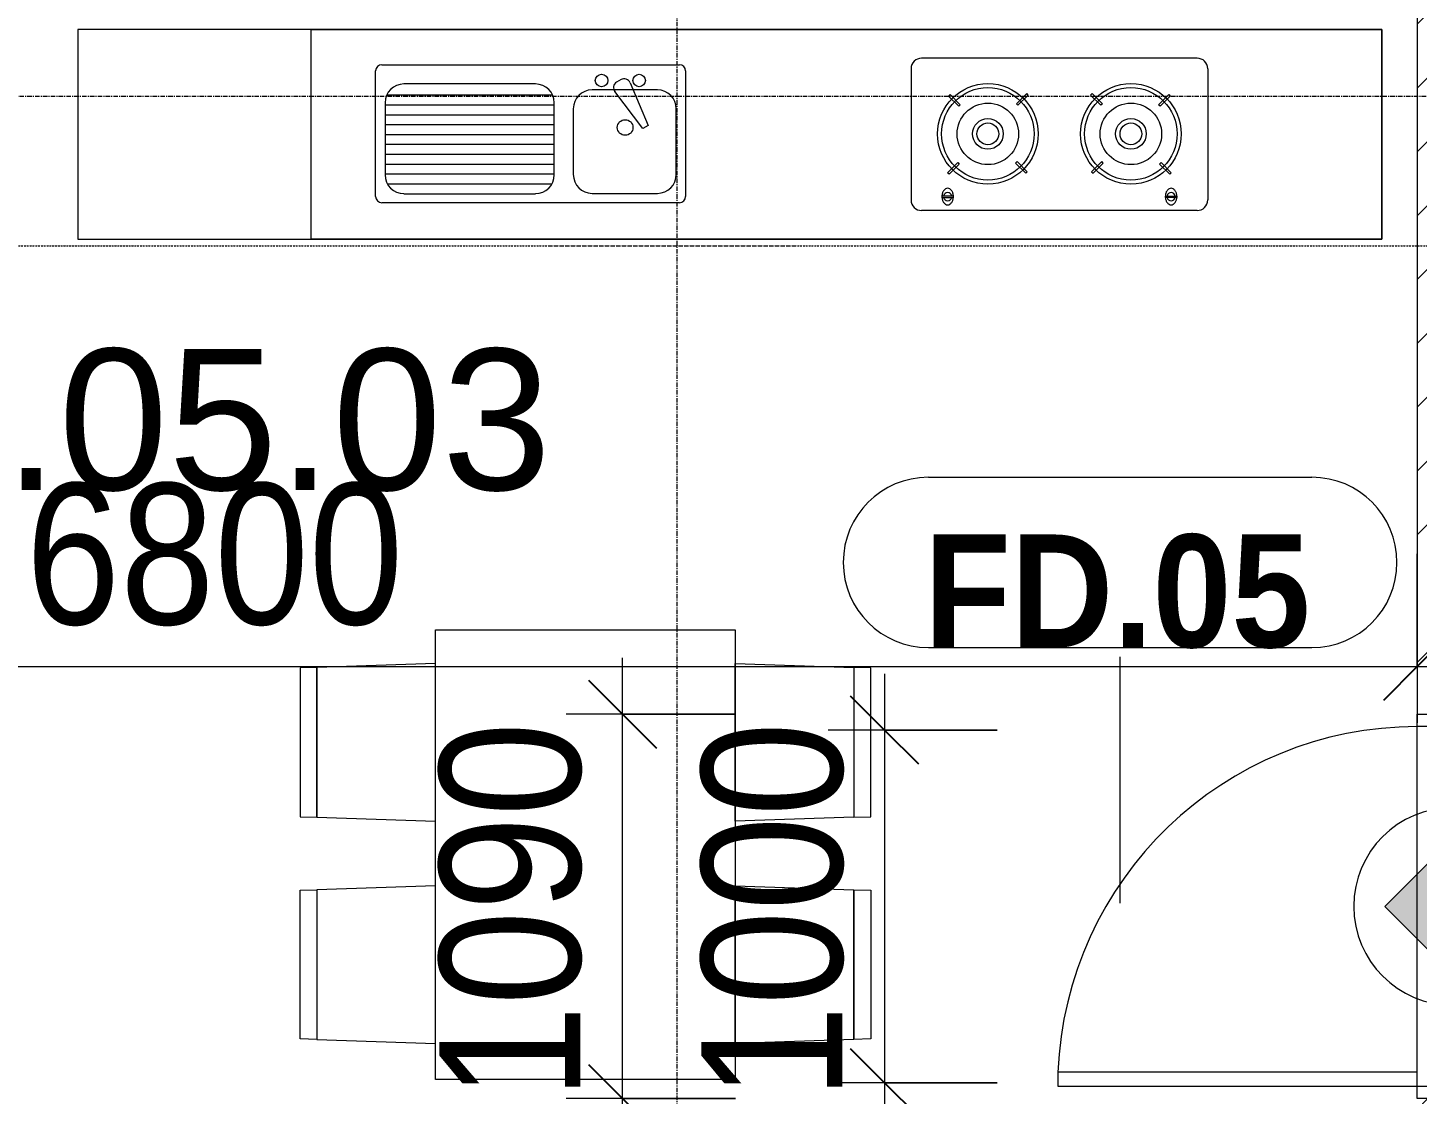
# Model space of a CAD drawing. Header units: millimetres. Extents: x 1591 to 239243, y -15958 to 82755.
# Drawn here: x 212209 to 216151, y 70208 to 73232 of the extents above; entities that cross this region are included whole.
import ezdxf

# ---------------------------------------------------------------- set-up
doc = ezdxf.new("R2010")
doc.units = ezdxf.units.MM
doc.linetypes.add('Dash Dot 3_16_', pattern=[7.9375, 4.7625, -1.5875, 0, -1.5875])
doc.linetypes.add('Grid Line', pattern=[22.225, 12.7, -3.175, 3.175, -3.175])
for name, color, linetype, lineweight in [('0-1', 250, 'Continuous', 5), ('A-ANNO-DIMS', 211, 'Continuous', 9), ('A-ANNO-DIMS-160', 211, 'Continuous', 9), ('A-ANNO-NOTE', 131, 'Continuous', 9), ('A-AREA-IDEN', 2, 'Continuous', 9), ('A-DETL-GENF-2', 10, 'Continuous', 9), ('A-DOOR-3', 10, 'Continuous', 9), ('A-DOOR-FRAM-1', 10, 'Continuous', 9), ('A-DOOR-IDEN', 31, 'Continuous', 9), ('A-FLOR-2', 9, 'Continuous', 9), ('A-WALL', 113, 'Continuous', 9), ('A-WALL-3', 113, 'Continuous', 18), ('A-WALL-PATT-2', 111, 'Continuous', 9), ('G-ANNO-SYMB-1', 111, 'Dash Dot 3_16_', 18), ('I-FURN', 30, 'Continuous', 9), ('I-FURN-1', 254, 'Continuous', 9), ('S-GRID-1', 1, 'Grid Line', 9)]:
    doc.layers.add(name, color=color, linetype=linetype, lineweight=lineweight)
doc.styles.add('Arial_9', font='arial_0.ttf', dxfattribs={"height": 400})
doc.styles.add('Arial_B_4', font='arialbd_0.ttf', dxfattribs={"width": 0.9, "height": 320})
doc.styles.add('UTM Avo', font='UTM Avo.ttf', dxfattribs={"width": 0.9, "height": 400})
doc.dimstyles.new('1_Dim_chi_tiet_2_5', dxfattribs={"dimscale": 304.8, "dimtxt": 399.720379, "dimasz": 0.629921, "dimexe": 0.524934, "dimexo": 0.0625, "dimgap": 0.052493, "dimtad": 1, "dimdec": 0, "dimrnd": 5, "dimzin": 0, "dimdsep": 46, "dimtxsty": 'UTM Avo', "dimblk1": 'OBLIQUE', "dimblk2": 'OBLIQUE', "dimsah": 1, "dimcen": 0.09, "dimdle": 0.524934, "dimazin": 0, "dimtfac": 1, "dimtdec": 4, "dimtix": 1, "dimtmove": 0, "dimatfit": 3, "dimfxl": 1.049869, "dimfxlon": 1, "dimtvp": 1, "dimtolj": 1, "dimtzin": 0, "dimarcsym": 2})

# ---------------------------------------------------------------- blocks, each defined once
blk = doc.blocks.new('HE BEP A1 - HE BEP A 2-885810-TKCS_MB TẦNG 5')
at = {"layer": 'I-FURN'}
for p, q in [((662.4, 594.4), (0, 594.4)), ((0, 594.4), (0, 0)), ((662.4, 0), (662.4, 594.4)), ((662.4, 594.4), (3700, 594.4)), ((662.4, 0), (662.4, 594.4)), ((3700, 594.4), (3700, 0)), ((3700, 594.4), (3700, 0)), ((3175.6, 513.2), (2394, 513.2)), ((844.9, 120.7), (844.9, 476.9)), ((862.4, 494.4), (1706.9, 494.4)), ((1724.4, 476.9), (1724.4, 120.7)), ((2364, 483.2), (2364, 111.2)), ((3205.6, 483.2), (3205.6, 111.2)), ((1298.3, 440.1), (924.9, 440.1)), ((1541.1, 452.3), (1528.6, 445.1)), ((1566.6, 443.1), (1618.1, 322.3)), ((876.4, 408.9), (1346.8, 408.9)), ((1644.4, 423.2), (1459, 423.2)), ((1602.7, 313.4), (1523.8, 418.4)), ((2474.5, 410.3), (2470.1, 405.9)), ((2470.1, 405.9), (2499.2, 376.7)), ((2503.6, 381.1), (2474.5, 410.3)), ((2692.1, 413), (2663, 383.9)), ((2667.3, 379.5), (2696.5, 408.6)), ((2696.5, 408.6), (2692.1, 413)), ((2873.2, 408.6), (2877.5, 413)), ((2902.3, 379.5), (2873.2, 408.6)), ((2877.5, 413), (2906.7, 383.9)), ((3066, 381.1), (3095.1, 410.3)), ((3099.5, 405.9), (3070.4, 376.7)), ((3095.1, 410.3), (3099.5, 405.9)), ((871.5, 386.8), (871.5, 182.3)), ((871.5, 380.9), (1351.6, 380.9)), ((1351.6, 182.3), (1351.6, 386.8)), ((1405.6, 369.9), (1405.6, 183.2)), ((1697.8, 183.2), (1697.8, 369.9)), ((2499.2, 376.7), (2503.6, 381.1)), ((2663, 383.9), (2667.3, 379.5)), ((2906.7, 383.9), (2902.3, 379.5)), ((3070.4, 376.7), (3066, 381.1)), ((871.5, 352.9), (1351.6, 352.9)), ((871.5, 324.9), (1351.6, 324.9)), ((1618.1, 322.3), (1602.7, 313.4)), ((871.5, 296.9), (1351.6, 296.9)), ((871.5, 268.9), (1351.6, 268.9)), ((871.5, 240.9), (1351.6, 240.9)), ((871.5, 212.9), (1351.6, 212.9)), ((2467.4, 188.3), (2496.5, 217.4)), ((2500.9, 213), (2471.8, 183.9)), ((2496.5, 217.4), (2500.9, 213)), ((2660.2, 215.8), (2664.6, 220.2)), ((2689.3, 186.7), (2660.2, 215.8)), ((2664.6, 220.2), (2693.7, 191.1)), ((2905, 220.2), (2875.9, 191.1)), ((2880.3, 186.7), (2909.4, 215.8)), ((2909.4, 215.8), (2905, 220.2)), ((3073.1, 217.4), (3068.7, 213)), ((3068.7, 213), (3097.9, 183.9)), ((3102.3, 188.3), (3073.1, 217.4)), ((871.5, 184.9), (1351.6, 184.9)), ((2471.8, 183.9), (2467.4, 188.3)), ((2693.7, 191.1), (2689.3, 186.7)), ((2875.9, 191.1), (2880.3, 186.7)), ((3097.9, 183.9), (3102.3, 188.3)), ((877.9, 156.9), (1345.2, 156.9)), ((924.9, 128.9), (1298.3, 128.9)), ((1459, 129.9), (1644.4, 129.9)), ((2451.6, 122.3), (2451.6, 118.3)), ((2484.1, 122.3), (2451.6, 122.3)), ((2451.6, 118.3), (2484.1, 118.3)), ((2484.1, 118.3), (2484.1, 122.3)), ((3085.5, 118.3), (3085.5, 122.3)), ((3085.5, 122.3), (3118, 122.3)), ((3118, 118.3), (3085.5, 118.3)), ((3118, 122.3), (3118, 118.3)), ((1706.9, 103.2), (862.4, 103.2)), ((3175.6, 81.2), (2394, 81.2)), ((0, 0), (662.4, 0)), ((3700, 0), (662.4, 0))]:
    blk.add_line(p, q, dxfattribs=at)
for centre, radius in [((1485.9, 449.9), 17.8), ((1592.6, 449.9), 17.8), ((2581.9, 298.5), 142.6), ((2987.7, 298.5), 142.6), ((2581.9, 298.5), 131.3), ((2987.7, 298.5), 131.3), ((2581.9, 298.5), 87.2), ((2987.7, 298.5), 87.2), ((1552.8, 316.6), 22.2), ((2581.9, 298.5), 43.6), ((2581.9, 298.5), 30.9), ((2987.7, 298.5), 43.6), ((2987.7, 298.5), 30.9)]:
    blk.add_circle(centre, radius, dxfattribs=at)
for centre, radius, start, end in [((2394, 483.2), 30, 90, 180), ((3175.6, 483.2), 30, 360, 90), ((862.4, 476.9), 17.5, 90, 180), ((1706.9, 476.9), 17.5, 0, 90), ((924.9, 386.8), 53.3, 90, 180), ((1298.3, 386.8), 53.3, 360, 90), ((1537.5, 429.7), 17.8, 119.9521, 219.4618), ((1549.9, 436.9), 17.8, 20.5379, 119.9521), ((1459, 369.9), 53.3, 90, 180), ((1644.4, 369.9), 53.3, 360, 90), ((924.9, 182.3), 53.3, 180, 270), ((1298.3, 182.3), 53.3, 270, 360), ((1459, 183.2), 53.3, 180, 270), ((1644.4, 183.2), 53.3, 270, 360), ((862.4, 120.7), 17.5, 180, 270), ((1706.9, 120.7), 17.5, 270, 360), ((2485.1, 120.7), 33.5, 163.9419, 180), ((2485.1, 120.7), 33.5, 180, 196.0581), ((2476.6, 123.1), 24.7, 145.204, 163.9419), ((2467.8, 120.3), 11.6, 9.9102, 170.0898), ((2467.8, 120.3), 11.6, 189.7177, 350.2823), ((2471.3, 126.9), 18.1, 120.7976, 145.204), ((2467.9, 132.6), 11.5, 90, 120.7976), ((2467.9, 132.6), 11.5, 59.2024, 90), ((2464.5, 126.9), 18.1, 34.796, 59.2024), ((2459.1, 123.1), 24.7, 16.0581, 34.796), ((2450.6, 120.7), 33.5, 0, 16.0581), ((2450.6, 120.7), 33.5, 343.9419, 0), ((3119, 120.7), 33.5, 163.9419, 180), ((3119, 120.7), 33.5, 180, 196.0581), ((3110.5, 123.1), 24.7, 145.204, 163.9419), ((3105.2, 126.9), 18.1, 120.7976, 145.204), ((3101.8, 120.3), 11.6, 9.9102, 170.0898), ((3101.8, 120.3), 11.6, 189.7177, 350.2823), ((3101.8, 132.6), 11.5, 90, 120.7976), ((3101.8, 132.6), 11.5, 59.2024, 90), ((3098.4, 126.9), 18.1, 34.796, 59.2024), ((3093, 123.1), 24.7, 16.0581, 34.796), ((3084.5, 120.7), 33.5, 0, 16.0581), ((3084.5, 120.7), 33.5, 343.9419, 0), ((2394, 111.2), 30, 180, 270), ((2476.6, 118.2), 24.7, 196.0581, 214.796), ((2471.3, 114.5), 18.1, 214.796, 239.2024), ((2467.9, 108.8), 11.5, 239.2024, 270), ((2467.9, 108.8), 11.5, 270, 300.7976), ((2464.5, 114.5), 18.1, 300.7976, 325.204), ((2459.1, 118.2), 24.7, 325.204, 343.9419), ((3110.5, 118.2), 24.7, 196.0581, 214.796), ((3105.2, 114.5), 18.1, 214.796, 239.2024), ((3101.8, 108.8), 11.5, 239.2024, 270), ((3101.8, 108.8), 11.5, 270, 300.7976), ((3098.4, 114.5), 18.1, 300.7976, 325.204), ((3093, 118.2), 24.7, 325.204, 343.9419), ((3175.6, 111.2), 30, 270, 0)]:
    blk.add_arc(centre, radius, start, end, dxfattribs=at)
at = {"layer": 'I-FURN-1'}
for p, q in [((3700, 594.4), (0, 594.4)), ((0, 594.4), (0, 0)), ((3700, 0), (3700, 594.4)), ((0, 0), (3700, 0))]:
    blk.add_line(p, q, dxfattribs=at)
blk = doc.blocks.new('RES_BAN AN 1 - RES_BAN AN 1-885813-TKCS_MB TẦNG 5')
at = {"layer": 'I-FURN-1'}
for p, q in [((-425, 1275), (425, 1275)), ((-425, 0), (-425, 1275)), ((425, 1275), (425, 0)), ((-761.9, 1168.8), (-809.6, 1167.2)), ((-809.6, 1167.2), (-809.6, 745.3)), ((-425, 1180), (-761.9, 1168.8)), ((-761.9, 1168.8), (-761.9, 743.8)), ((-761.9, 743.8), (-761.9, 1168.8)), ((-425, 732.5), (-425, 1180)), ((425, 1180), (761.9, 1168.8)), ((425, 732.5), (425, 1180)), ((761.9, 1168.8), (761.9, 743.8)), ((761.9, 1168.8), (761.9, 743.8)), ((809.6, 1167.2), (761.9, 1168.8)), ((809.6, 745.3), (809.6, 1167.2)), ((-809.6, 745.3), (-761.9, 743.8)), ((-761.9, 743.8), (-425, 732.5)), ((761.9, 743.8), (425, 732.5)), ((761.9, 743.8), (809.6, 745.3)), ((-809.6, 536.9), (-761.9, 538.5)), ((-809.6, 115.1), (-809.6, 536.9)), ((-425, 549.7), (-761.9, 538.5)), ((-761.9, 538.5), (-761.9, 113.5)), ((-761.9, 538.5), (-761.9, 113.5)), ((-425, 102.3), (-425, 549.7)), ((425, 549.7), (761.9, 538.5)), ((425, 102.3), (425, 549.7)), ((761.9, 538.5), (761.9, 113.5)), ((761.9, 538.5), (809.6, 536.9)), ((761.9, 113.5), (761.9, 538.5)), ((809.6, 536.9), (809.6, 115.1)), ((-761.9, 113.5), (-809.6, 115.1)), ((-761.9, 113.5), (-425, 102.3)), ((761.9, 113.5), (425, 102.3)), ((809.6, 115.1), (761.9, 113.5)), ((425, 0), (-425, 0))]:
    blk.add_line(p, q, dxfattribs=at)
blk = doc.blocks.new('NCV_TKTC_TANG 5_rvt-1-TKCS_MB TẦNG 5')
at = {"layer": 'A-FLOR-2'}
blk.add_line((114152.6, 70230.3), (114152.6, 71250.3), dxfattribs=at)
at = {"layer": 'I-FURN-1'}
for name, p in [('HE BEP A1 - HE BEP A 2-885810-TKCS_MB TẦNG 5', (110352.6, 72632.6)), ('RES_BAN AN 1 - RES_BAN AN 1-885813-TKCS_MB TẦNG 5', (111792.6, 70249.3))]:
    blk.add_blockref(name, p, dxfattribs=at)
blk = doc.blocks.new('FD_05 - FD_05-1000x2200mm-835433-TKCS_MB TẦNG 5')
at = {"layer": 'A-DETL-GENF-2'}
for p, q in [((510, -100), (470, -100)), ((470, -100), (470, -1120)), ((510, -1120), (510, -100)), ((470, -1120), (510, -1120))]:
    blk.add_line(p, q, dxfattribs=at)
blk.add_arc((510, -100), 1020, 180, 267.7525, dxfattribs=at)
at = {"layer": 'A-DOOR-FRAM-1'}
for p, q in [((-545, 100), (-500, 100)), ((-545, -100), (-545, 100)), ((-500, 100), (-500, -60)), ((500, 100), (545, 100)), ((500, -60), (500, 100)), ((545, 100), (545, -100)), ((-500, -60), (-510, -60)), ((-510, -60), (-510, -100)), ((510, -60), (500, -60)), ((510, -100), (510, -60)), ((-510, -100), (-545, -100)), ((545, -100), (510, -100))]:
    blk.add_line(p, q, dxfattribs=at)
blk = doc.blocks.new('DIMBLOCK81-TKCS_MB TẦNG 5')
at = {"layer": 'A-ANNO-DIMS-160'}
for p, q in [((209351.4, 71740.6), (209351.4, 71260.6)), ((209351.4, 71420.6), (209351.4, 71740.6)), ((216151.4, 71740.6), (216151.4, 71260.6)), ((216151.4, 71420.6), (216151.4, 71740.6)), ((209191.4, 71420.6), (216311.4, 71420.6))]:
    blk.add_line(p, q, dxfattribs=at)
at = {"layer": 'A-ANNO-DIMS-160', "lineweight": 25}
for p, q in [((209351.4, 71420.6), (209447.4, 71516.6)), ((216151.4, 71420.6), (216247.4, 71516.6)), ((209351.4, 71420.6), (209255.4, 71324.6)), ((216151.4, 71420.6), (216055.4, 71324.6))]:
    blk.add_line(p, q, dxfattribs=at)
at = {"layer": 'A-ANNO-DIMS-160', "color": 0, "insert": (212203.6, 71940.3), "char_height": 400, "width": 1314.636, "attachment_point": 1, "line_spacing_factor": 1.110334, "style": 'UTM Avo'}
blk.add_mtext('6800', dxfattribs=at)
blk = doc.blocks.new('_Oblique')
at = {"color": 0, "linetype": 'ByBlock', "lineweight": -2}
blk.add_line((-0.5, -0.5), (0.5, 0.5), dxfattribs=at)
blk = doc.blocks.new('DIMBLOCK198-TKCS_MB TẦNG 5')
at = {"layer": 'A-ANNO-DIMS-160'}
for p, q in [((213896.8, 70035.3), (213896.8, 71445.3)), ((214216.8, 71285.3), (213736.8, 71285.3)), ((213896.8, 71285.3), (214216.8, 71285.3)), ((214216.8, 70195.3), (213736.8, 70195.3)), ((213896.8, 70195.3), (214216.8, 70195.3))]:
    blk.add_line(p, q, dxfattribs=at)
at = {"layer": 'A-ANNO-DIMS-160', "lineweight": 25}
for p, q in [((213896.8, 71285.3), (213800.8, 71381.3)), ((213896.8, 71285.3), (213992.8, 71189.3)), ((213896.8, 70195.3), (213800.8, 70291.3)), ((213896.8, 70195.3), (213992.8, 70099.3))]:
    blk.add_line(p, q, dxfattribs=at)
at = {"layer": 'A-ANNO-DIMS-160', "color": 0, "insert": (213377.2, 70192.5), "char_height": 400, "width": 1314.636, "attachment_point": 1, "rotation": 90, "line_spacing_factor": 1.110334, "style": 'UTM Avo'}
blk.add_mtext('1090', dxfattribs=at)
blk = doc.blocks.new('DIMBLOCK199-TKCS_MB TẦNG 5')
at = {"layer": 'A-ANNO-DIMS-160'}
for p, q in [((214640, 71400.3), (214640, 70080.3)), ((214960, 71240.3), (214480, 71240.3)), ((214640, 71240.3), (214960, 71240.3)), ((214960, 70240.3), (214480, 70240.3)), ((214640, 70240.3), (214960, 70240.3))]:
    blk.add_line(p, q, dxfattribs=at)
at = {"layer": 'A-ANNO-DIMS-160', "lineweight": 25}
for p, q in [((214640, 71240.3), (214544, 71336.3)), ((214640, 71240.3), (214736, 71144.3)), ((214640, 70240.3), (214544, 70336.3)), ((214640, 70240.3), (214736, 70144.3))]:
    blk.add_line(p, q, dxfattribs=at)
at = {"layer": 'A-ANNO-DIMS-160', "color": 0, "insert": (214120.4, 70192.5), "char_height": 400, "width": 1314.636, "attachment_point": 1, "rotation": 90, "line_spacing_factor": 1.110334, "style": 'UTM Avo'}
blk.add_mtext('1000', dxfattribs=at)
blk = doc.blocks.new('STN_Door Tag - STN_Door Tag-1788670-TKCS_MB TẦNG 5')
at = {"layer": 'A-DOOR-IDEN'}
for p, q in [((-3.37, 1.495), (3.431, 1.495)), ((-3.37, -1.524), (3.431, -1.524))]:
    blk.add_line(p, q, dxfattribs=at)
for centre, start, end in [((-3.37, -0.015), 90, 270), ((3.431, -0.015), 270, 90)]:
    blk.add_arc(centre, 1.509, start, end, dxfattribs=at)
blk = doc.blocks.new('HDNDCT_GHI CHÚ CỬA CHỐNG CHÁY EI30 - HDNDCT_GHI CHÚ CỬA CHỐNG CHÁY EI30-2461928-TKCS_MB TẦNG 5')
at = {"layer": 'A-ANNO-NOTE'}
blk.add_hatch(color=256, dxfattribs=at).paths.add_polyline_path([(-1.2, 0), (0, 1.2), (1.2, 0), (0, -1.2)])
for p, q in [((0, 1.2), (-1.2, 0)), ((1.2, 0), (0, 1.2)), ((-1.2, 0), (0, -1.2)), ((0, -1.2), (1.2, 0))]:
    blk.add_line(p, q, dxfattribs=at)
for start, end in [(360, 180), (180, 360)]:
    blk.add_arc((0, 0), 1.75, start, end, dxfattribs=at)

msp = doc.modelspace()

# ---------------------------------------------------------------- hatches: boundary and pattern name
at = {"layer": 'A-WALL-PATT-2'}
h = msp.add_hatch(dxfattribs=at)
h.set_pattern_fill('FP_1', color=256, style=0, pattern_type=2)
h.set_pattern_definition([(45, (101998.83, 0), (-90.50967, 90.50967), [])])
h.paths.add_polyline_path([(216351.4, 70036.9), (216351.3, 70195.3), (216151.4, 70195.3), (216151.4, 70036.9), (216351.3, 70036.9)])
h.paths.add_polyline_path([(216351.3, 71285.3), (216351.4, 71285.3), (216351.3, 71511.9), (216151.4, 71511.9), (216151.4, 71285.3), (216273.2, 71285.3)])
h.paths.add_polyline_path([(216351.4, 71711.9), (216351.2, 74516.9), (216151.4, 74516.9), (216151.4, 71711.9), (216351.3, 71711.9)])

# ---------------------------------------------------------------- linework, layer by layer
at = {"layer": 'A-DOOR-IDEN'}
msp.add_line((215308.5, 70749.3), (215308.5, 71447.9), dxfattribs=at)
at = {"layer": 'A-WALL'}
msp.add_line((216151.4, 70230.3), (216151.4, 71250.3), dxfattribs=at)
at = {"layer": 'A-WALL-3'}
for p, q in [((216151.4, 74516.9), (216151.4, 71711.9)), ((216151.4, 71511.9), (216151.4, 71285.3))]:
    msp.add_line(p, q, dxfattribs=at)
at = {"layer": 'G-ANNO-SYMB-1'}
msp.add_line((130746.6, 72614.1), (236925.7, 72614.1), dxfattribs=at)
at = {"layer": 'S-GRID-1'}
for p, q in [((214051.5, 19118.3), (214051.5, 76659.6)), ((229978.4, 73036.9), (136410.9, 73036.9))]:
    msp.add_line(p, q, dxfattribs=at)

# ---------------------------------------------------------------- block references
at = {"layer": '0-1'}
msp.add_blockref('NCV_TKTC_TANG 5_rvt-1-TKCS_MB TẦNG 5', (101998.8, 0), dxfattribs=at)
at = {"layer": 'A-ANNO-NOTE', "xscale": 160, "yscale": 160, "zscale": 160}
msp.add_blockref('HDNDCT_GHI CHÚ CỬA CHỐNG CHÁY EI30 - HDNDCT_GHI CHÚ CỬA CHỐNG CHÁY EI30-2461928-TKCS_MB TẦNG 5', (216251.4, 70740.3), dxfattribs=at)
at = {"layer": 'A-DOOR-3', "rotation": 270.0000000000001}
msp.add_blockref('FD_05 - FD_05-1000x2200mm-835433-TKCS_MB TẦNG 5', (216251.4, 70740.3), dxfattribs=at)
at = {"layer": 'A-DOOR-IDEN', "xscale": 159.9999999999999, "yscale": 159.9999999999999, "zscale": 159.9999999999999}
msp.add_blockref('STN_Door Tag - STN_Door Tag-1788670-TKCS_MB TẦNG 5', (215303.6, 71718.2), dxfattribs=at)

# ---------------------------------------------------------------- texts
at = {"layer": 'A-AREA-IDEN', "insert": (212576.3, 71915.8), "char_height": 400, "width": 2233.6, "attachment_point": 8, "line_spacing_factor": 0.936439, "style": 'Arial_9'}
msp.add_mtext('\\pt8,16,24,32,40,48,56,64,72,80,88,96,104,112,120,128,136,144,152,160,168,176,184,192,200,208,216,224,232,240,248,256;A3.05.03', dxfattribs=at)
at = {"layer": 'A-DOOR-IDEN', "insert": (215300.4, 71632.8), "char_height": 320, "width": 1124.64, "attachment_point": 5, "line_spacing_factor": 0.936439, "style": 'Arial_B_4'}
msp.add_mtext('\\pt7.2,14.4,21.6,28.8,36,43.2,50.4,57.6,64.8,72,79.2,86.4,93.6,100.8,108,115.2,122.4,129.6,136.8,144,151.2,158.4,165.6,172.8,180,187.2,194.4,201.6,208.8,216,223.2,230.4;FD.05', dxfattribs=at)

# ---------------------------------------------------------------- dimensions: what is measured, and where the dimension line sits
at = {"layer": 'A-ANNO-DIMS'}
dim = msp.add_linear_dim(base=(216151.4, 71420.6), p1=(209351.4, 71740.6), p2=(216151.4, 71740.6), dimstyle='1_Dim_chi_tiet_2_5', override={"dimpost": '<>', "dimfxl": 6800}, dxfattribs=at)
dim.commit()
dim.dimension.update_dxf_attribs({"geometry": 'DIMBLOCK81-TKCS_MB TẦNG 5', "text_midpoint": (212751.4, 71643.6)})
for base, p1, p2, override, picture, middle in [((213896.8, 71285.3), (214216.8, 70195.3), (214216.8, 71285.3), {"dimpost": '<>', "dimfxl": 1090}, 'DIMBLOCK198-TKCS_MB TẦNG 5', (213673.8, 70740.3)), ((214640, 70240.3), (214960, 71240.3), (214960, 70240.3), {"dimpost": '<>', "dimfxl": 1000}, 'DIMBLOCK199-TKCS_MB TẦNG 5', (214417, 70740.3))]:
    dim = msp.add_linear_dim(base=base, p1=p1, p2=p2, angle=90, dimstyle='1_Dim_chi_tiet_2_5', override=override, dxfattribs=at)
    dim.commit()
    dim.dimension.update_dxf_attribs({"geometry": picture, "text_midpoint": middle})

doc.saveas('drawing.dxf')
